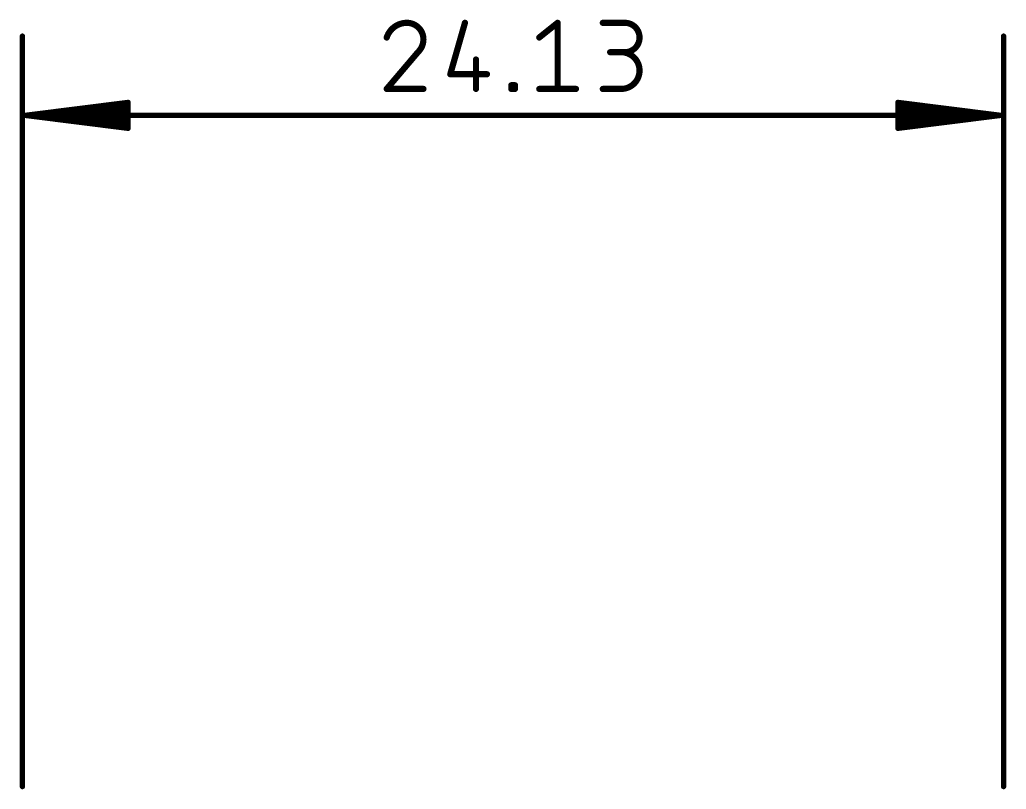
# Model space of a CAD drawing. Extents: x -0.1 to 40.3, y -1.3 to 55.7.
# Drawn here: x -0.07 to 24.2, y 36.77 to 55.69 of the extents above; entities that cross this region are included whole.
import ezdxf

# ---------------------------------------------------------------- set-up
doc = ezdxf.new("R2010")
doc.units = 0
doc.layers.add('20', color=31, linetype='CONTINUOUS')

msp = doc.modelspace()

# ---------------------------------------------------------------- linework, layer by layer
at = {"layer": '20'}
for points, const_width in [([(9.4558, 55.6163, 0.3252), (8.9591, 55.2551)], 0.1524), ([(9.8622, 55.2099, 0.4142), (9.4558, 55.6163)], 0.1524), ([(9.4558, 55.6544, 1), (9.4558, 55.5782)], 0.0762), ([(9.4558, 55.5782, 1), (9.4558, 55.6544)], 0.0762), ([(10.9201, 55.6058, 1), (10.8469, 55.6268)], 0.0762), ([(13.2003, 55.6163, 1), (13.1241, 55.6163)], 0.0762), ([(13.186, 55.5865, 1), (13.1384, 55.6461)], 0.0762), ([(14.2737, 55.6544, 1), (14.2737, 55.5782)], 0.0762), ([(14.8156, 54.8938, 1), (14.8156, 55.6163)], 0.1524), ([(14.8156, 55.6544, 1), (14.8156, 55.5782)], 0.0762), ([(14.8156, 55.5782, 1), (14.8156, 55.6544)], 0.0762), ([(0.0325, 55.29, 1), (-0.0325, 55.29)], 0.065), ([(12.6868, 55.2848, 1), (12.7344, 55.2253)], 0.0762), ([(24.1625, 55.29, 1), (24.0975, 55.29)], 0.065), ([(8.9229, 55.2668, 1), (8.9954, 55.2433)], 0.0762), ([(9.7268, 54.8938, 0.2053), (9.8622, 55.2099)], 0.1524), ([(9.9003, 55.2099, 1), (9.8241, 55.2099)], 0.0762), ([(9.8241, 55.2099, 1), (9.9003, 55.2099)], 0.0762), ([(9.7005, 54.9214, 1), (9.753, 54.8662)], 0.0762), ([(9.7558, 54.8691, 1), (9.6977, 54.9185)], 0.0762), ([(14.4544, 54.9319, 1), (14.4544, 54.8557)], 0.0762), ([(14.7253, 53.9907, 1), (14.7253, 54.8938)], 0.1524), ([(14.7253, 54.9319, 1), (14.7253, 54.8557)], 0.0762), ([(14.8156, 54.9319, 1), (14.8156, 54.8557)], 0.0762), ([(14.8156, 54.8557, 1), (14.8156, 54.9319)], 0.0762), ([(11.1925, 54.7132, 1), (11.1163, 54.7132)], 0.0762), ([(10.5222, 54.39, 1), (10.5222, 54.3138)], 0.0762), ([(10.4856, 54.3624, 1), (10.5589, 54.3415)], 0.0762), ([(11.4254, 54.3138, 1), (11.4254, 54.39)], 0.0762), ([(12.0609, 54.081, 1), (11.9847, 54.081)], 0.0762), ([(12.0228, 54.1191, 1), (12.0228, 54.0429)], 0.0762), ([(12.1512, 54.081, 1), (12.075, 54.081)], 0.0762), ([(12.1131, 54.0429, 1), (12.1131, 54.1191)], 0.0762), ([(8.9591, 54.0288, 1), (8.9591, 53.9526)], 0.0762), ([(8.9301, 54.0154, 1), (8.9882, 53.966)], 0.0762), ([(9.8622, 53.9526, 1), (9.8622, 54.0288)], 0.0762), ([(11.1163, 53.9907, 1), (11.1925, 53.9907)], 0.0762), ([(12.0228, 54.0288, 1), (12.0228, 53.9526)], 0.0762), ([(11.9847, 53.9907, 1), (12.0609, 53.9907)], 0.0762), ([(12.075, 53.9907, 1), (12.1512, 53.9907)], 0.0762), ([(12.1131, 53.9526, 1), (12.1131, 54.0288)], 0.0762), ([(12.7106, 54.0288, 1), (12.7106, 53.9526)], 0.0762), ([(13.1241, 53.9907, 1), (13.2003, 53.9907)], 0.0762), ([(13.6137, 53.9526, 1), (13.6137, 54.0288)], 0.0762), ([(14.2737, 54.0288, 1), (14.2737, 53.9526)], 0.0762), ([(14.7253, 54.0288, 1), (14.7253, 53.9526)], 0.0762), ([(14.7253, 53.9526, 1), (14.7253, 54.0288)], 0.0762), ([(2.6325, 53.6592, 1), (2.5675, 53.6592)], 0.065), ([(2.6041, 53.627, 1), (2.5959, 53.6915)], 0.065), ([(2.6033, 53.5677, 1), (2.5967, 53.6323)], 0.065), ([(21.5341, 53.6915, 1), (21.5259, 53.627)], 0.065), ([(21.5625, 53.6592, 1), (21.4975, 53.6592)], 0.065), ([(21.5333, 53.6323, 1), (21.5267, 53.5677)], 0.065), ([(0.065, 53.3725, 1), (0.065, 53.3075)], 0.065), ([(0.0691, 53.3722, 1), (0.0609, 53.3078)], 0.065), ([(0.0633, 53.3725, 1), (0.0667, 53.3075)], 0.065), ([(0.0667, 53.3725, 1), (0.0633, 53.3075)], 0.065), ([(0.0683, 53.3723, 1), (0.0617, 53.3077)], 0.065), ([(0.0617, 53.3723, 1), (0.0683, 53.3077)], 0.065), ([(0.0609, 53.3722, 1), (0.0691, 53.3078)], 0.065), ([(2.6017, 53.4375, 1), (2.5983, 53.5025)], 0.065), ([(21.5317, 53.5025, 1), (21.5283, 53.4375)], 0.065), ([(24.0691, 53.3078, 1), (24.0609, 53.3722)], 0.065), ([(24.0609, 53.3078, 1), (24.0691, 53.3722)], 0.065), ([(24.0683, 53.3077, 1), (24.0617, 53.3723)], 0.065), ([(24.0617, 53.3077, 1), (24.0683, 53.3723)], 0.065), ([(24.0633, 53.3075, 1), (24.0667, 53.3725)], 0.065), ([(24.0667, 53.3075, 1), (24.0633, 53.3725)], 0.065), ([(24.065, 53.3075, 1), (24.065, 53.3725)], 0.065), ([(2.5967, 53.0477, 1), (2.6033, 53.1123)], 0.065), ([(2.5983, 53.1775, 1), (2.6017, 53.2425)], 0.065), ([(21.5283, 53.2425, 1), (21.5317, 53.1775)], 0.065), ([(21.5267, 53.1123, 1), (21.5333, 53.0477)], 0.065), ([(2.5675, 53.0208, 1), (2.6325, 53.0208)], 0.065), ([(2.5959, 52.9885, 1), (2.6041, 53.053)], 0.065), ([(21.5259, 53.053, 1), (21.5341, 52.9885)], 0.065), ([(21.4975, 53.0208, 1), (21.5625, 53.0208)], 0.065), ([(-0.0325, 36.83, 1), (0.0325, 36.83)], 0.065), ([(24.0975, 36.83, 1), (24.1625, 36.83)], 0.065)]:
    msp.add_lwpolyline(points, format="xyb", dxfattribs=dict(at, const_width=const_width))
for points, const_width in [([(10.8835, 55.6163), (10.5222, 54.3519)], 0.1524), ([(12.7106, 55.2551), (13.1622, 55.6163)], 0.1524), ([(13.1622, 55.6163), (13.1622, 53.9907)], 0.1524), ([(14.2737, 55.6163), (14.8156, 55.6163)], 0.1524), ([(0, 36.83), (0, 55.29)], 0.13), ([(24.13, 36.83), (24.13, 55.29)], 0.13), ([(9.7268, 54.8938), (8.9591, 53.9907)], 0.1524), ([(14.8156, 54.8938), (14.4544, 54.8938)], 0.1524), ([(11.1544, 54.7132), (11.1544, 53.9907)], 0.1524), ([(10.5222, 54.3519), (11.4254, 54.3519)], 0.1524), ([(12.0228, 53.9907), (12.0228, 54.081)], 0.1524), ([(12.0228, 54.081), (12.1131, 54.081)], 0.1524), ([(12.1131, 54.081), (12.1131, 53.9907)], 0.1524), ([(8.9591, 53.9907), (9.8622, 53.9907)], 0.1524), ([(12.1131, 53.9907), (12.0228, 53.9907)], 0.1524), ([(12.7106, 53.9907), (13.6137, 53.9907)], 0.1524), ([(14.2737, 53.9907), (14.7253, 53.9907)], 0.1524), ([(0.065, 53.34), (2.6, 53.6592)], 0.13), ([(0.065, 53.34), (2.6, 53.6)], 0.13), ([(2.6, 53.6592), (2.6, 53.0208)], 0.13), ([(24.065, 53.34), (21.53, 53.6592)], 0.13), ([(21.53, 53.6592), (21.53, 53.0208)], 0.13), ([(24.065, 53.34), (21.53, 53.6)], 0.13), ([(0.065, 53.34), (2.6, 53.47)], 0.13), ([(0.065, 53.34), (24.065, 53.34)], 0.13), ([(2.6, 53.0208), (0.065, 53.34)], 0.13), ([(2.6, 53.21), (0.065, 53.34)], 0.13), ([(2.6, 53.08), (0.065, 53.34)], 0.13), ([(24.065, 53.34), (21.53, 53.47)], 0.13), ([(21.53, 53.0208), (24.065, 53.34)], 0.13), ([(21.53, 53.21), (24.065, 53.34)], 0.13), ([(21.53, 53.08), (24.065, 53.34)], 0.13)]:
    msp.add_lwpolyline(points, dxfattribs=dict(at, const_width=const_width))

doc.saveas('drawing.dxf')
